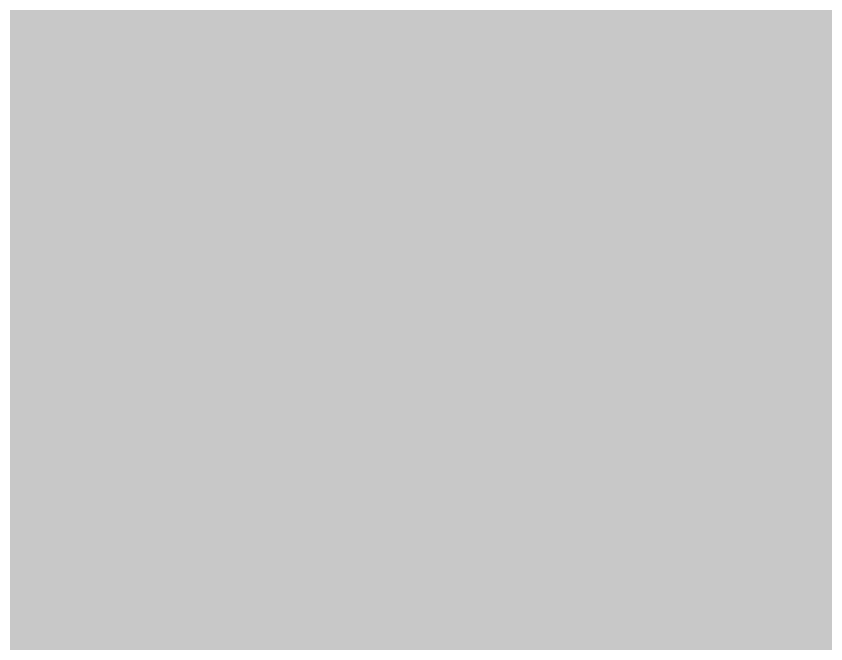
# Model space of a CAD drawing. Header units: inches. Extents: x 1822 to 8392, y -297 to 673.
# Drawn here: x 5033.596 to 5034.805, y 347.655 to 348.592 of the extents above; entities that cross this region are included whole.
import ezdxf

# ---------------------------------------------------------------- set-up
doc = ezdxf.new("R2010")
doc.units = ezdxf.units.IN
doc.header["$MEASUREMENT"] = 0
doc.layers.add('A-WALL-2', color=113, linetype='Continuous', lineweight=9)

# ---------------------------------------------------------------- blocks, each defined once
blk = doc.blocks.new('Basic Wall _ EXT - FIBER CEMENT - LARGE - ___-2162461-BUILDING ELEVATION - NORTH')
at = {"layer": 'A-WALL-2'}
h = blk.add_hatch(color=256, dxfattribs=at)
h.paths.add_polyline_path([(-9981.2532, 347.501), (-9979.9394, 347.501), (-9979.9394, 348.751), (-10127.0394, 348.751), (-10127.0394, 347.501), (-9981.5692, 347.501)], flags=0)
h.paths.add_polyline_path([(-12109.0479, 347.501), (-11663.7894, 347.5304), (-11663.7894, 348.751), (-12118.8394, 348.751), (-12118.8394, 347.501), (-12109.2873, 347.501)], flags=0)
h.paths.add_polyline_path([(-10127.7894, 347.501), (-10127.7894, 348.751), (-10242.2394, 348.751), (-10242.2394, 347.501), (-10131.09, 347.501)], flags=0)
h.paths.add_polyline_path([(-11663.0394, 347.501), (-11548.5894, 347.501), (-11548.5894, 348.751), (-11663.0394, 348.751), (-11663.0394, 347.5304)], flags=0)
h.paths.add_polyline_path([(-10242.9894, 347.501), (-10242.9894, 348.751), (-10626.2394, 348.751), (-10626.2394, 347.501), (-10243.1144, 347.501)], flags=0)
h.paths.add_polyline_path([(-11547.8394, 347.501), (-11087.9769, 347.5304), (-11087.9769, 348.751), (-11547.8394, 348.751), (-11547.8394, 348.5)], flags=0)
h.paths.add_polyline_path([(-11087.2269, 347.501), (-10972.7769, 347.501), (-10972.7769, 348.751), (-11087.2269, 348.751), (-11087.2269, 347.5304)], flags=0)
h.paths.add_polyline_path([(-10626.9894, 347.501), (-10626.9894, 348.751), (-10741.4394, 348.751), (-10741.4394, 347.501), (-10628.9048, 347.501)], flags=0)
h.paths.add_polyline_path([(-10742.1894, 347.501), (-10742.1894, 348.751), (-10972.0269, 348.751), (-10972.0269, 347.501), (-10742.2686, 347.501)], flags=0)

msp = doc.modelspace()

# ---------------------------------------------------------------- block references
at = {"layer": 'A-WALL-2'}
msp.add_blockref('Basic Wall _ EXT - FIBER CEMENT - LARGE - ___-2162461-BUILDING ELEVATION - NORTH', (17004.87862, 0), dxfattribs=at)

doc.saveas('drawing.dxf')
